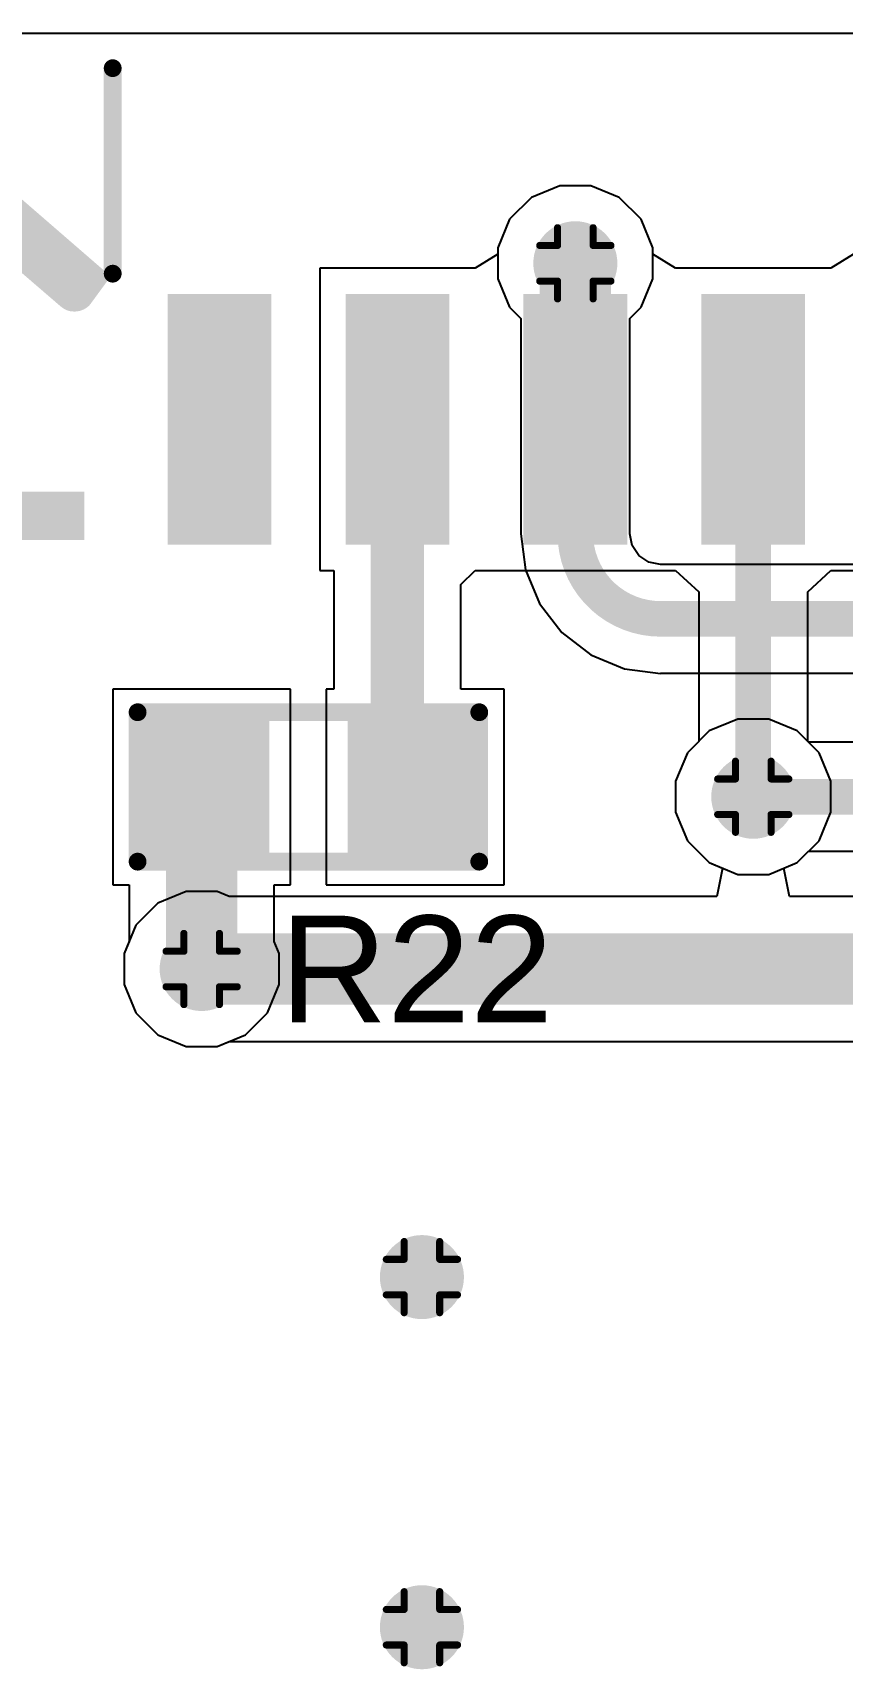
# Model space of a CAD drawing. Header units: inches. Extents: x -0.1 to 10.2, y 0 to 6.5.
# Drawn here: x 0.7174 to 0.9449, y 2.3701 to 2.8301 of the extents above; entities that cross this region are included whole.
import ezdxf

# ---------------------------------------------------------------- set-up
doc = ezdxf.new("R2010")
doc.units = ezdxf.units.IN
doc.header["$MEASUREMENT"] = 0
for name, color, linetype in [('Bottom Layer', 5, 'Continuous'), ('Bottom Overlay', 54, 'Continuous'), ('Drill Drawing', 1, 'Continuous'), ('Top Layer', 1, 'Continuous'), ('Top Overlay', 2, 'Continuous'), ('Top Paste', 8, 'Continuous'), ('Top Solder', 216, 'Continuous'), ('Via Holes', 16, 'Continuous')]:
    doc.layers.add(name, color=color, linetype=linetype)
doc.styles.add('Arial', font='', dxfattribs={"height": 0.2})
doc.styles.add('Calibri_Bold', font='', dxfattribs={"height": 0.2})
doc.styles.get('Arial').set_extended_font_data('Arial')
doc.styles.get('Calibri_Bold').set_extended_font_data('Calibri', bold=True)

# ---------------------------------------------------------------- blocks, each defined once
blk = doc.blocks.new('SOIC_16_300____14')
at = {"layer": 'Top Layer'}
for points in [[(-0.22441, 0.18681), (-0.15945, 0.18681), (-0.15945, 0.16319), (-0.22441, 0.16319)], [(0.15945, 0.18681), (0.22441, 0.18681), (0.22441, 0.16319), (0.15945, 0.16319)], [(-0.22441, 0.13681), (-0.15945, 0.13681), (-0.15945, 0.11319), (-0.22441, 0.11319)], [(0.15945, 0.13681), (0.22441, 0.13681), (0.22441, 0.11319), (0.15945, 0.11319)], [(-0.22441, 0.08681), (-0.15945, 0.08681), (-0.15945, 0.06319), (-0.22441, 0.06319)], [(0.15945, 0.08681), (0.22441, 0.08681), (0.22441, 0.06319), (0.15945, 0.06319)], [(-0.22441, 0.03681), (-0.15945, 0.03681), (-0.15945, 0.01319), (-0.22441, 0.01319)], [(0.15945, 0.03681), (0.22441, 0.03681), (0.22441, 0.01319), (0.15945, 0.01319)], [(-0.22441, -0.01319), (-0.15945, -0.01319), (-0.15945, -0.03681), (-0.22441, -0.03681)], [(0.15945, -0.01319), (0.22441, -0.01319), (0.22441, -0.03681), (0.15945, -0.03681)], [(-0.22441, -0.06319), (-0.15945, -0.06319), (-0.15945, -0.08681), (-0.22441, -0.08681)], [(0.15945, -0.06319), (0.22441, -0.06319), (0.22441, -0.08681), (0.15945, -0.08681)], [(-0.22441, -0.11319), (-0.15945, -0.11319), (-0.15945, -0.13681), (-0.22441, -0.13681)], [(0.15945, -0.11319), (0.22441, -0.11319), (0.22441, -0.13681), (0.15945, -0.13681)], [(-0.22441, -0.16319), (-0.15945, -0.16319), (-0.15945, -0.18681), (-0.22441, -0.18681)], [(0.15945, -0.16319), (0.22441, -0.16319), (0.22441, -0.18681), (0.15945, -0.18681)]]:
    blk.add_hatch(color=1, dxfattribs=at).paths.add_polyline_path(points)
at = {"layer": 'Top Overlay'}
blk.add_hatch(color=2, dxfattribs=at).paths.add_polyline_path([(-0.156, 0.16201), (-0.142, 0.16201), (-0.142, 0.18801), (-0.156, 0.18801)])
at = {"layer": 'Top Paste'}
for points in [[(-0.22441, 0.18681), (-0.15945, 0.18681), (-0.15945, 0.16319), (-0.22441, 0.16319)], [(0.15945, 0.18681), (0.22441, 0.18681), (0.22441, 0.16319), (0.15945, 0.16319)], [(-0.22441, 0.13681), (-0.15945, 0.13681), (-0.15945, 0.11319), (-0.22441, 0.11319)], [(0.15945, 0.13681), (0.22441, 0.13681), (0.22441, 0.11319), (0.15945, 0.11319)], [(-0.22441, 0.08681), (-0.15945, 0.08681), (-0.15945, 0.06319), (-0.22441, 0.06319)], [(0.15945, 0.08681), (0.22441, 0.08681), (0.22441, 0.06319), (0.15945, 0.06319)], [(-0.22441, 0.03681), (-0.15945, 0.03681), (-0.15945, 0.01319), (-0.22441, 0.01319)], [(0.15945, 0.03681), (0.22441, 0.03681), (0.22441, 0.01319), (0.15945, 0.01319)], [(-0.22441, -0.01319), (-0.15945, -0.01319), (-0.15945, -0.03681), (-0.22441, -0.03681)], [(0.15945, -0.01319), (0.22441, -0.01319), (0.22441, -0.03681), (0.15945, -0.03681)], [(-0.22441, -0.06319), (-0.15945, -0.06319), (-0.15945, -0.08681), (-0.22441, -0.08681)], [(0.15945, -0.06319), (0.22441, -0.06319), (0.22441, -0.08681), (0.15945, -0.08681)], [(-0.22441, -0.11319), (-0.15945, -0.11319), (-0.15945, -0.13681), (-0.22441, -0.13681)], [(0.15945, -0.11319), (0.22441, -0.11319), (0.22441, -0.13681), (0.15945, -0.13681)], [(-0.22441, -0.16319), (-0.15945, -0.16319), (-0.15945, -0.18681), (-0.22441, -0.18681)], [(0.15945, -0.16319), (0.22441, -0.16319), (0.22441, -0.18681), (0.15945, -0.18681)]]:
    blk.add_hatch(color=8, dxfattribs=at).paths.add_polyline_path(points)
at = {"layer": 'Top Solder'}
for points in [[(-0.22717, 0.18957), (-0.15669, 0.18957), (-0.15669, 0.16043), (-0.22717, 0.16043)], [(0.15669, 0.18957), (0.22717, 0.18957), (0.22717, 0.16043), (0.15669, 0.16043)], [(-0.22717, 0.13957), (-0.15669, 0.13957), (-0.15669, 0.11043), (-0.22717, 0.11043)], [(0.15669, 0.13957), (0.22717, 0.13957), (0.22717, 0.11043), (0.15669, 0.11043)], [(-0.22717, 0.08957), (-0.15669, 0.08957), (-0.15669, 0.06043), (-0.22717, 0.06043)], [(0.15669, 0.08957), (0.22717, 0.08957), (0.22717, 0.06043), (0.15669, 0.06043)], [(-0.22717, 0.03957), (-0.15669, 0.03957), (-0.15669, 0.01043), (-0.22717, 0.01043)], [(0.15669, 0.03957), (0.22717, 0.03957), (0.22717, 0.01043), (0.15669, 0.01043)], [(-0.22717, -0.01043), (-0.15669, -0.01043), (-0.15669, -0.03957), (-0.22717, -0.03957)], [(0.15669, -0.01043), (0.22717, -0.01043), (0.22717, -0.03957), (0.15669, -0.03957)], [(-0.22717, -0.06043), (-0.15669, -0.06043), (-0.15669, -0.08957), (-0.22717, -0.08957)], [(0.15669, -0.06043), (0.22717, -0.06043), (0.22717, -0.08957), (0.15669, -0.08957)], [(-0.22717, -0.11043), (-0.15669, -0.11043), (-0.15669, -0.13957), (-0.22717, -0.13957)], [(0.15669, -0.11043), (0.22717, -0.11043), (0.22717, -0.13957), (0.15669, -0.13957)], [(-0.22717, -0.16043), (-0.15669, -0.16043), (-0.15669, -0.18957), (-0.22717, -0.18957)], [(0.15669, -0.16043), (0.22717, -0.16043), (0.22717, -0.18957), (0.15669, -0.18957)]]:
    blk.add_hatch(color=216, dxfattribs=at).paths.add_polyline_path(points)
at = {"layer": 'Top Overlay'}
for points in [[(-0.2363, 0.171, 0.00787, 0.00787, 0), (-0.2363, 0.181, 0.00787, 0.00787, 0)], [(-0.2313, 0.176, 0.00787, 0.00787, 0), (-0.2363, 0.181, 0.00787, 0.00787, 0)], [(-0.2363, 0.171, 0.00787, 0.00787, 0), (-0.2313, 0.176, 0.00787, 0.00787, 0)]]:
    blk.add_lwpolyline(points, format="xyseb", dxfattribs=at)
for points in [[(-0.23827, 0.181, 0.00394, 0.00394, 1), (-0.23433, 0.181, 0.00394, 0.00394, 1)], [(-0.23827, 0.181, 0.00394, 0.00394, 1), (-0.23433, 0.181, 0.00394, 0.00394, 1)], [(-0.23327, 0.176, 0.00394, 0.00394, 1), (-0.22933, 0.176, 0.00394, 0.00394, 1)], [(-0.23327, 0.176, 0.00394, 0.00394, 1), (-0.22933, 0.176, 0.00394, 0.00394, 1)], [(-0.23827, 0.171, 0.00394, 0.00394, 1), (-0.23433, 0.171, 0.00394, 0.00394, 1)], [(-0.23827, 0.171, 0.00394, 0.00394, 1), (-0.23433, 0.171, 0.00394, 0.00394, 1)]]:
    blk.add_lwpolyline(points, format="xyseb", close=True, dxfattribs=at)
blk = doc.blocks.new('R___0603_25')
at = {"layer": 'Top Layer'}
for points in [[(-0.015, 0.0175), (-0.015, -0.0175), (-0.045, -0.0175), (-0.045, 0.0175)], [(0.045, 0.0175), (0.045, -0.0175), (0.015, -0.0175), (0.015, 0.0175)]]:
    blk.add_hatch(color=1, dxfattribs=at).paths.add_polyline_path(points)
at = {"layer": 'Top Paste'}
for points in [[(-0.015, 0.0175), (-0.015, -0.0175), (-0.045, -0.0175), (-0.045, 0.0175)], [(0.045, 0.0175), (0.045, -0.0175), (0.015, -0.0175), (0.015, 0.0175)]]:
    blk.add_hatch(color=8, dxfattribs=at).paths.add_polyline_path(points)
at = {"layer": 'Top Solder'}
for points in [[(-0.011, 0.0215), (-0.011, -0.0215), (-0.049, -0.0215), (-0.049, 0.0215)], [(0.049, 0.0215), (0.049, -0.0215), (0.011, -0.0215), (0.011, 0.0215)]]:
    blk.add_hatch(color=216, dxfattribs=at).paths.add_polyline_path(points)
at = {"layer": 'Top Overlay'}
for points in [[(-0.048, 0.021, 0.005, 0.005, 0), (-0.048, -0.021, 0.005, 0.005, 0)], [(0.048, 0.021, 0.005, 0.005, 0), (-0.048, 0.021, 0.005, 0.005, 0)], [(0.048, 0.021, 0.005, 0.005, 0), (0.048, -0.021, 0.005, 0.005, 0)], [(0.048, -0.021, 0.005, 0.005, 0), (-0.048, -0.021, 0.005, 0.005, 0)]]:
    blk.add_lwpolyline(points, format="xyseb", dxfattribs=at)
for points in [[(-0.04925, 0.021, 0.0025, 0.0025, 1), (-0.04675, 0.021, 0.0025, 0.0025, 1)], [(-0.04925, 0.021, 0.0025, 0.0025, 1), (-0.04675, 0.021, 0.0025, 0.0025, 1)], [(0.04675, 0.021, 0.0025, 0.0025, 1), (0.04925, 0.021, 0.0025, 0.0025, 1)], [(0.04675, 0.021, 0.0025, 0.0025, 1), (0.04925, 0.021, 0.0025, 0.0025, 1)], [(-0.04925, -0.021, 0.0025, 0.0025, 1), (-0.04675, -0.021, 0.0025, 0.0025, 1)], [(-0.04925, -0.021, 0.0025, 0.0025, 1), (-0.04675, -0.021, 0.0025, 0.0025, 1)], [(0.04675, -0.021, 0.0025, 0.0025, 1), (0.04925, -0.021, 0.0025, 0.0025, 1)], [(0.04675, -0.021, 0.0025, 0.0025, 1), (0.04925, -0.021, 0.0025, 0.0025, 1)]]:
    blk.add_lwpolyline(points, format="xyseb", close=True, dxfattribs=at)

msp = doc.modelspace()

# ---------------------------------------------------------------- hatches: boundary and pattern name
at = {"layer": 'Bottom Layer'}
h = msp.add_hatch(color=5, dxfattribs=at)
edge = h.paths.add_edge_path()
edge.add_arc((0.86988, 2.76532), 0.01181, 0, 360)
h = msp.add_hatch(color=5, dxfattribs=at)
edge = h.paths.add_edge_path()
edge.add_arc((0.91988, 2.61535), 0.01181, 0, 360)
h = msp.add_hatch(color=5, dxfattribs=at)
edge = h.paths.add_edge_path()
edge.add_arc((0.76488, 2.56693), 0.01181, 0, 360)
h = msp.add_hatch(color=5, dxfattribs=at)
edge = h.paths.add_edge_path()
edge.add_arc((0.82677, 2.48032), 0.01181, 0, 360)
h = msp.add_hatch(color=5, dxfattribs=at)
edge = h.paths.add_edge_path()
edge.add_arc((0.82677, 2.38189), 0.01181, 0, 360)
at = {"layer": 'Top Layer'}
h = msp.add_hatch(color=1, dxfattribs=at)
edge = h.paths.add_edge_path()
edge.add_arc((0.86988, 2.76532), 0.01181, 0, 360)
h = msp.add_hatch(color=1, dxfattribs=at)
edge = h.paths.add_edge_path()
edge.add_arc((0.91988, 2.61535), 0.01181, 0, 360)
h = msp.add_hatch(color=1, dxfattribs=at)
edge = h.paths.add_edge_path()
edge.add_arc((0.76488, 2.56693), 0.01181, 0, 360)
h = msp.add_hatch(color=1, dxfattribs=at)
edge = h.paths.add_edge_path()
edge.add_arc((0.82677, 2.48032), 0.01181, 0, 360)
h = msp.add_hatch(color=1, dxfattribs=at)
edge = h.paths.add_edge_path()
edge.add_arc((0.82677, 2.38189), 0.01181, 0, 360)
at = {"layer": 'Via Holes'}
h = msp.add_hatch(color=7, dxfattribs=at)
edge = h.paths.add_edge_path()
edge.add_arc((0.86988, 2.76532), 0.00591, 0, 360)
h = msp.add_hatch(color=7, dxfattribs=at)
edge = h.paths.add_edge_path()
edge.add_arc((0.91988, 2.61535), 0.00591, 0, 360)
h = msp.add_hatch(color=7, dxfattribs=at)
edge = h.paths.add_edge_path()
edge.add_arc((0.76488, 2.56693), 0.00591, 0, 360)
h = msp.add_hatch(color=7, dxfattribs=at)
edge = h.paths.add_edge_path()
edge.add_arc((0.82677, 2.48032), 0.00591, 0, 360)
h = msp.add_hatch(color=7, dxfattribs=at)
edge = h.paths.add_edge_path()
edge.add_arc((0.82677, 2.38189), 0.00591, 0, 360)

# ---------------------------------------------------------------- linework, layer by layer
at = {"layer": 'Bottom Layer'}
for p, q in [((0.01529, 2.83), (4.42345, 2.83)), ((0.85753, 2.78381), (0.85139, 2.77767)), ((0.86554, 2.78713), (0.85753, 2.78381)), ((0.87422, 2.78713), (0.86554, 2.78713)), ((0.88224, 2.78381), (0.87422, 2.78713)), ((0.88837, 2.77767), (0.88224, 2.78381)), ((0.85139, 2.77767), (0.84807, 2.76965)), ((0.89169, 2.76965), (0.88837, 2.77767)), ((0.84807, 2.76965), (0.84807, 2.76098)), ((0.89169, 2.76098), (0.89169, 2.76965)), ((0.84807, 2.76098), (0.85139, 2.75296)), ((0.88837, 2.75296), (0.89169, 2.76098)), ((0.85139, 2.75296), (0.85459, 2.74976)), ((0.88518, 2.74976), (0.88837, 2.75296)), ((0.85459, 2.74976), (0.85459, 2.6893)), ((0.88518, 2.6893), (0.88518, 2.74976)), ((0.85459, 2.6893), (0.85455, 2.6893)), ((0.85455, 2.6893), (0.85588, 2.67913)), ((0.88522, 2.6893), (0.88518, 2.6893)), ((0.88587, 2.686), (0.88522, 2.6893)), ((0.88774, 2.68321), (0.88587, 2.686)), ((0.89053, 2.68134), (0.88774, 2.68321)), ((0.85588, 2.67913), (0.85981, 2.66966)), ((0.89383, 2.68068), (0.89053, 2.68134)), ((0.89383, 2.68064), (0.89383, 2.68068)), ((1.33536, 2.68064), (0.89383, 2.68064)), ((0.85981, 2.66966), (0.86605, 2.66152)), ((0.86605, 2.66152), (0.87419, 2.65528)), ((0.87419, 2.65528), (0.88366, 2.65135)), ((0.88366, 2.65135), (0.89383, 2.65001)), ((0.89383, 2.65001), (0.89383, 2.65006)), ((0.89383, 2.65006), (1.33535, 2.65006)), ((0.91554, 2.63717), (0.90753, 2.63384)), ((0.92422, 2.63717), (0.91554, 2.63717)), ((0.93224, 2.63384), (0.92422, 2.63717)), ((0.90753, 2.63384), (0.90139, 2.62771)), ((0.93543, 2.63065), (0.93224, 2.63384)), ((0.90139, 2.62771), (0.89807, 2.61969)), ((1.33186, 2.63065), (0.93543, 2.63065)), ((0.89807, 2.61969), (0.89807, 2.61102)), ((0.89807, 2.61102), (0.90139, 2.603)), ((0.90139, 2.603), (0.90753, 2.59686)), ((0.93224, 2.59686), (0.93543, 2.60006)), ((0.93543, 2.60006), (1.33186, 2.60006)), ((0.90753, 2.59686), (0.91125, 2.59532)), ((0.91125, 2.59532), (0.90966, 2.58732)), ((0.92851, 2.59532), (0.93224, 2.59686)), ((0.9301, 2.58732), (0.92851, 2.59532)), ((0.76054, 2.58874), (0.75253, 2.58542)), ((0.76922, 2.58874), (0.76054, 2.58874)), ((0.77265, 2.58732), (0.76922, 2.58874)), ((0.90966, 2.58732), (0.77265, 2.58732)), ((1.11212, 2.58732), (0.9301, 2.58732)), ((0.75253, 2.58542), (0.74639, 2.57928)), ((0.74639, 2.57928), (0.74307, 2.57127)), ((0.74307, 2.57127), (0.74307, 2.56259)), ((0.74307, 2.56259), (0.74639, 2.55457)), ((0.74639, 2.55457), (0.75253, 2.54844)), ((0.75253, 2.54844), (0.76054, 2.54512)), ((0.76054, 2.54512), (0.76922, 2.54512)), ((0.76922, 2.54512), (0.77265, 2.54654)), ((0.77265, 2.54654), (1.11212, 2.54654))]:
    msp.add_line(p, q, dxfattribs=at)
for points in [[(0.86988, 2.6893, 0.01, 0.01, 0), (0.86988, 2.76532, 0.01, 0.01, 0)], [(0.89383, 2.66535, 0.01, 0.01, -0.414214), (0.86988, 2.6893, 0.01, 0.01, 0)], [(0.89383, 2.66535, 0.01, 0.01, 0), (1.41295, 2.66535, 0.01, 0.01, 0)], [(0.91988, 2.61535, 0.01, 0.01, 0), (1.3748, 2.61535, 0.01, 0.01, 0)], [(0.76488, 2.56693, 0.02, 0.02, 0), (1.11988, 2.56693, 0.02, 0.02, 0)]]:
    msp.add_lwpolyline(points, format="xyseb", dxfattribs=at)
for points in [[(0.86738, 2.76532, 0.005, 0.005, 1), (0.87238, 2.76532, 0.005, 0.005, 1)], [(0.86738, 2.6893, 0.005, 0.005, 1), (0.87238, 2.6893, 0.005, 0.005, 1)], [(0.86738, 2.6893, 0.005, 0.005, 1), (0.87238, 2.6893, 0.005, 0.005, 1)], [(0.89133, 2.66535, 0.005, 0.005, 1), (0.89633, 2.66535, 0.005, 0.005, 1)], [(0.89133, 2.66535, 0.005, 0.005, 1), (0.89633, 2.66535, 0.005, 0.005, 1)], [(0.91738, 2.61535, 0.005, 0.005, 1), (0.92238, 2.61535, 0.005, 0.005, 1)], [(0.75988, 2.56693, 0.01, 0.01, 1), (0.76988, 2.56693, 0.01, 0.01, 1)]]:
    msp.add_lwpolyline(points, format="xyseb", close=True, dxfattribs=at)
at = {"layer": 'Drill Drawing'}
for points in [[(0.86488, 2.77032, 0.002, 0.002, 0), (0.86488, 2.77531, 0.002, 0.002, 0)], [(0.86488, 2.77531, 0.002, 0.002, 0), (0.87488, 2.77531, 0.002, 0.002, 0)], [(0.87488, 2.77032, 0.002, 0.002, 0), (0.87488, 2.77531, 0.002, 0.002, 0)], [(0.85988, 2.76031, 0.002, 0.002, 0), (0.85988, 2.77032, 0.002, 0.002, 0)], [(0.85988, 2.77032, 0.002, 0.002, 0), (0.86488, 2.77032, 0.002, 0.002, 0)], [(0.87488, 2.77032, 0.002, 0.002, 0), (0.87988, 2.77032, 0.002, 0.002, 0)], [(0.87988, 2.76031, 0.002, 0.002, 0), (0.87988, 2.77032, 0.002, 0.002, 0)], [(0.85988, 2.76031, 0.002, 0.002, 0), (0.86488, 2.76031, 0.002, 0.002, 0)], [(0.86488, 2.75531, 0.002, 0.002, 0), (0.86488, 2.76031, 0.002, 0.002, 0)], [(0.87488, 2.76031, 0.002, 0.002, 0), (0.87988, 2.76031, 0.002, 0.002, 0)], [(0.87488, 2.75531, 0.002, 0.002, 0), (0.87488, 2.76031, 0.002, 0.002, 0)], [(0.86488, 2.75531, 0.002, 0.002, 0), (0.87488, 2.75531, 0.002, 0.002, 0)], [(0.91488, 2.62035, 0.002, 0.002, 0), (0.91488, 2.62535, 0.002, 0.002, 0)], [(0.91488, 2.62535, 0.002, 0.002, 0), (0.92488, 2.62535, 0.002, 0.002, 0)], [(0.92488, 2.62035, 0.002, 0.002, 0), (0.92488, 2.62535, 0.002, 0.002, 0)], [(0.90988, 2.61035, 0.002, 0.002, 0), (0.90988, 2.62035, 0.002, 0.002, 0)], [(0.90988, 2.62035, 0.002, 0.002, 0), (0.91488, 2.62035, 0.002, 0.002, 0)], [(0.92488, 2.62035, 0.002, 0.002, 0), (0.92988, 2.62035, 0.002, 0.002, 0)], [(0.92988, 2.61035, 0.002, 0.002, 0), (0.92988, 2.62035, 0.002, 0.002, 0)], [(0.90988, 2.61035, 0.002, 0.002, 0), (0.91488, 2.61035, 0.002, 0.002, 0)], [(0.91488, 2.60535, 0.002, 0.002, 0), (0.91488, 2.61035, 0.002, 0.002, 0)], [(0.92488, 2.61035, 0.002, 0.002, 0), (0.92988, 2.61035, 0.002, 0.002, 0)], [(0.92488, 2.60535, 0.002, 0.002, 0), (0.92488, 2.61035, 0.002, 0.002, 0)], [(0.91488, 2.60535, 0.002, 0.002, 0), (0.92488, 2.60535, 0.002, 0.002, 0)], [(0.75988, 2.57193, 0.002, 0.002, 0), (0.75988, 2.57693, 0.002, 0.002, 0)], [(0.75988, 2.57693, 0.002, 0.002, 0), (0.76988, 2.57693, 0.002, 0.002, 0)], [(0.76988, 2.57193, 0.002, 0.002, 0), (0.76988, 2.57693, 0.002, 0.002, 0)], [(0.75488, 2.56193, 0.002, 0.002, 0), (0.75488, 2.57193, 0.002, 0.002, 0)], [(0.75488, 2.57193, 0.002, 0.002, 0), (0.75988, 2.57193, 0.002, 0.002, 0)], [(0.76988, 2.57193, 0.002, 0.002, 0), (0.77488, 2.57193, 0.002, 0.002, 0)], [(0.77488, 2.56193, 0.002, 0.002, 0), (0.77488, 2.57193, 0.002, 0.002, 0)], [(0.75488, 2.56193, 0.002, 0.002, 0), (0.75988, 2.56193, 0.002, 0.002, 0)], [(0.75988, 2.55693, 0.002, 0.002, 0), (0.75988, 2.56193, 0.002, 0.002, 0)], [(0.76988, 2.56193, 0.002, 0.002, 0), (0.77488, 2.56193, 0.002, 0.002, 0)], [(0.76988, 2.55693, 0.002, 0.002, 0), (0.76988, 2.56193, 0.002, 0.002, 0)], [(0.75988, 2.55693, 0.002, 0.002, 0), (0.76988, 2.55693, 0.002, 0.002, 0)], [(0.82177, 2.48531, 0.002, 0.002, 0), (0.82177, 2.49031, 0.002, 0.002, 0)], [(0.82177, 2.49031, 0.002, 0.002, 0), (0.83177, 2.49031, 0.002, 0.002, 0)], [(0.83177, 2.48531, 0.002, 0.002, 0), (0.83177, 2.49031, 0.002, 0.002, 0)], [(0.81677, 2.47532, 0.002, 0.002, 0), (0.81677, 2.48531, 0.002, 0.002, 0)], [(0.81677, 2.48531, 0.002, 0.002, 0), (0.82177, 2.48531, 0.002, 0.002, 0)], [(0.83177, 2.48531, 0.002, 0.002, 0), (0.83677, 2.48531, 0.002, 0.002, 0)], [(0.83677, 2.47532, 0.002, 0.002, 0), (0.83677, 2.48531, 0.002, 0.002, 0)], [(0.81677, 2.47532, 0.002, 0.002, 0), (0.82177, 2.47532, 0.002, 0.002, 0)], [(0.82177, 2.47031, 0.002, 0.002, 0), (0.82177, 2.47532, 0.002, 0.002, 0)], [(0.83177, 2.47532, 0.002, 0.002, 0), (0.83677, 2.47532, 0.002, 0.002, 0)], [(0.83177, 2.47031, 0.002, 0.002, 0), (0.83177, 2.47532, 0.002, 0.002, 0)], [(0.82177, 2.47031, 0.002, 0.002, 0), (0.83177, 2.47031, 0.002, 0.002, 0)], [(0.82177, 2.38689, 0.002, 0.002, 0), (0.82177, 2.39189, 0.002, 0.002, 0)], [(0.82177, 2.39189, 0.002, 0.002, 0), (0.83177, 2.39189, 0.002, 0.002, 0)], [(0.83177, 2.38689, 0.002, 0.002, 0), (0.83177, 2.39189, 0.002, 0.002, 0)], [(0.81677, 2.37689, 0.002, 0.002, 0), (0.81677, 2.38689, 0.002, 0.002, 0)], [(0.81677, 2.38689, 0.002, 0.002, 0), (0.82177, 2.38689, 0.002, 0.002, 0)], [(0.83177, 2.38689, 0.002, 0.002, 0), (0.83677, 2.38689, 0.002, 0.002, 0)], [(0.83677, 2.37689, 0.002, 0.002, 0), (0.83677, 2.38689, 0.002, 0.002, 0)], [(0.81677, 2.37689, 0.002, 0.002, 0), (0.82177, 2.37689, 0.002, 0.002, 0)], [(0.82177, 2.37189, 0.002, 0.002, 0), (0.82177, 2.37689, 0.002, 0.002, 0)], [(0.83177, 2.37689, 0.002, 0.002, 0), (0.83677, 2.37689, 0.002, 0.002, 0)], [(0.83177, 2.37189, 0.002, 0.002, 0), (0.83177, 2.37689, 0.002, 0.002, 0)], [(0.82177, 2.37189, 0.002, 0.002, 0), (0.83177, 2.37189, 0.002, 0.002, 0)]]:
    msp.add_lwpolyline(points, format="xyseb", dxfattribs=at)
for points in [[(0.86438, 2.77531, 0.001, 0.001, 1), (0.86538, 2.77531, 0.001, 0.001, 1)], [(0.86438, 2.77531, 0.001, 0.001, 1), (0.86538, 2.77531, 0.001, 0.001, 1)], [(0.87438, 2.77531, 0.001, 0.001, 1), (0.87538, 2.77531, 0.001, 0.001, 1)], [(0.87438, 2.77531, 0.001, 0.001, 1), (0.87538, 2.77531, 0.001, 0.001, 1)], [(0.85938, 2.77032, 0.001, 0.001, 1), (0.86038, 2.77032, 0.001, 0.001, 1)], [(0.85938, 2.77032, 0.001, 0.001, 1), (0.86038, 2.77032, 0.001, 0.001, 1)], [(0.86438, 2.77032, 0.001, 0.001, 1), (0.86538, 2.77032, 0.001, 0.001, 1)], [(0.86438, 2.77032, 0.001, 0.001, 1), (0.86538, 2.77032, 0.001, 0.001, 1)], [(0.87438, 2.77032, 0.001, 0.001, 1), (0.87538, 2.77032, 0.001, 0.001, 1)], [(0.87438, 2.77032, 0.001, 0.001, 1), (0.87538, 2.77032, 0.001, 0.001, 1)], [(0.87938, 2.77032, 0.001, 0.001, 1), (0.88038, 2.77032, 0.001, 0.001, 1)], [(0.87938, 2.77032, 0.001, 0.001, 1), (0.88038, 2.77032, 0.001, 0.001, 1)], [(0.85938, 2.76031, 0.001, 0.001, 1), (0.86038, 2.76031, 0.001, 0.001, 1)], [(0.85938, 2.76031, 0.001, 0.001, 1), (0.86038, 2.76031, 0.001, 0.001, 1)], [(0.86438, 2.76031, 0.001, 0.001, 1), (0.86538, 2.76031, 0.001, 0.001, 1)], [(0.86438, 2.76031, 0.001, 0.001, 1), (0.86538, 2.76031, 0.001, 0.001, 1)], [(0.87438, 2.76031, 0.001, 0.001, 1), (0.87538, 2.76031, 0.001, 0.001, 1)], [(0.87438, 2.76031, 0.001, 0.001, 1), (0.87538, 2.76031, 0.001, 0.001, 1)], [(0.87938, 2.76031, 0.001, 0.001, 1), (0.88038, 2.76031, 0.001, 0.001, 1)], [(0.87938, 2.76031, 0.001, 0.001, 1), (0.88038, 2.76031, 0.001, 0.001, 1)], [(0.86438, 2.75531, 0.001, 0.001, 1), (0.86538, 2.75531, 0.001, 0.001, 1)], [(0.86438, 2.75531, 0.001, 0.001, 1), (0.86538, 2.75531, 0.001, 0.001, 1)], [(0.87438, 2.75531, 0.001, 0.001, 1), (0.87538, 2.75531, 0.001, 0.001, 1)], [(0.87438, 2.75531, 0.001, 0.001, 1), (0.87538, 2.75531, 0.001, 0.001, 1)], [(0.91438, 2.62535, 0.001, 0.001, 1), (0.91538, 2.62535, 0.001, 0.001, 1)], [(0.91438, 2.62535, 0.001, 0.001, 1), (0.91538, 2.62535, 0.001, 0.001, 1)], [(0.92438, 2.62535, 0.001, 0.001, 1), (0.92538, 2.62535, 0.001, 0.001, 1)], [(0.92438, 2.62535, 0.001, 0.001, 1), (0.92538, 2.62535, 0.001, 0.001, 1)], [(0.90938, 2.62035, 0.001, 0.001, 1), (0.91038, 2.62035, 0.001, 0.001, 1)], [(0.90938, 2.62035, 0.001, 0.001, 1), (0.91038, 2.62035, 0.001, 0.001, 1)], [(0.91438, 2.62035, 0.001, 0.001, 1), (0.91538, 2.62035, 0.001, 0.001, 1)], [(0.91438, 2.62035, 0.001, 0.001, 1), (0.91538, 2.62035, 0.001, 0.001, 1)], [(0.92438, 2.62035, 0.001, 0.001, 1), (0.92538, 2.62035, 0.001, 0.001, 1)], [(0.92438, 2.62035, 0.001, 0.001, 1), (0.92538, 2.62035, 0.001, 0.001, 1)], [(0.92938, 2.62035, 0.001, 0.001, 1), (0.93038, 2.62035, 0.001, 0.001, 1)], [(0.92938, 2.62035, 0.001, 0.001, 1), (0.93038, 2.62035, 0.001, 0.001, 1)], [(0.90938, 2.61035, 0.001, 0.001, 1), (0.91038, 2.61035, 0.001, 0.001, 1)], [(0.90938, 2.61035, 0.001, 0.001, 1), (0.91038, 2.61035, 0.001, 0.001, 1)], [(0.91438, 2.61035, 0.001, 0.001, 1), (0.91538, 2.61035, 0.001, 0.001, 1)], [(0.91438, 2.61035, 0.001, 0.001, 1), (0.91538, 2.61035, 0.001, 0.001, 1)], [(0.92438, 2.61035, 0.001, 0.001, 1), (0.92538, 2.61035, 0.001, 0.001, 1)], [(0.92438, 2.61035, 0.001, 0.001, 1), (0.92538, 2.61035, 0.001, 0.001, 1)], [(0.92938, 2.61035, 0.001, 0.001, 1), (0.93038, 2.61035, 0.001, 0.001, 1)], [(0.92938, 2.61035, 0.001, 0.001, 1), (0.93038, 2.61035, 0.001, 0.001, 1)], [(0.91438, 2.60535, 0.001, 0.001, 1), (0.91538, 2.60535, 0.001, 0.001, 1)], [(0.91438, 2.60535, 0.001, 0.001, 1), (0.91538, 2.60535, 0.001, 0.001, 1)], [(0.92438, 2.60535, 0.001, 0.001, 1), (0.92538, 2.60535, 0.001, 0.001, 1)], [(0.92438, 2.60535, 0.001, 0.001, 1), (0.92538, 2.60535, 0.001, 0.001, 1)], [(0.75938, 2.57693, 0.001, 0.001, 1), (0.76038, 2.57693, 0.001, 0.001, 1)], [(0.75938, 2.57693, 0.001, 0.001, 1), (0.76038, 2.57693, 0.001, 0.001, 1)], [(0.76938, 2.57693, 0.001, 0.001, 1), (0.77038, 2.57693, 0.001, 0.001, 1)], [(0.76938, 2.57693, 0.001, 0.001, 1), (0.77038, 2.57693, 0.001, 0.001, 1)], [(0.75438, 2.57193, 0.001, 0.001, 1), (0.75538, 2.57193, 0.001, 0.001, 1)], [(0.75438, 2.57193, 0.001, 0.001, 1), (0.75538, 2.57193, 0.001, 0.001, 1)], [(0.75938, 2.57193, 0.001, 0.001, 1), (0.76038, 2.57193, 0.001, 0.001, 1)], [(0.75938, 2.57193, 0.001, 0.001, 1), (0.76038, 2.57193, 0.001, 0.001, 1)], [(0.76938, 2.57193, 0.001, 0.001, 1), (0.77038, 2.57193, 0.001, 0.001, 1)], [(0.76938, 2.57193, 0.001, 0.001, 1), (0.77038, 2.57193, 0.001, 0.001, 1)], [(0.77438, 2.57193, 0.001, 0.001, 1), (0.77538, 2.57193, 0.001, 0.001, 1)], [(0.77438, 2.57193, 0.001, 0.001, 1), (0.77538, 2.57193, 0.001, 0.001, 1)], [(0.75438, 2.56193, 0.001, 0.001, 1), (0.75538, 2.56193, 0.001, 0.001, 1)], [(0.75438, 2.56193, 0.001, 0.001, 1), (0.75538, 2.56193, 0.001, 0.001, 1)], [(0.75938, 2.56193, 0.001, 0.001, 1), (0.76038, 2.56193, 0.001, 0.001, 1)], [(0.75938, 2.56193, 0.001, 0.001, 1), (0.76038, 2.56193, 0.001, 0.001, 1)], [(0.76938, 2.56193, 0.001, 0.001, 1), (0.77038, 2.56193, 0.001, 0.001, 1)], [(0.76938, 2.56193, 0.001, 0.001, 1), (0.77038, 2.56193, 0.001, 0.001, 1)], [(0.77438, 2.56193, 0.001, 0.001, 1), (0.77538, 2.56193, 0.001, 0.001, 1)], [(0.77438, 2.56193, 0.001, 0.001, 1), (0.77538, 2.56193, 0.001, 0.001, 1)], [(0.75938, 2.55693, 0.001, 0.001, 1), (0.76038, 2.55693, 0.001, 0.001, 1)], [(0.75938, 2.55693, 0.001, 0.001, 1), (0.76038, 2.55693, 0.001, 0.001, 1)], [(0.76938, 2.55693, 0.001, 0.001, 1), (0.77038, 2.55693, 0.001, 0.001, 1)], [(0.76938, 2.55693, 0.001, 0.001, 1), (0.77038, 2.55693, 0.001, 0.001, 1)], [(0.82127, 2.49031, 0.001, 0.001, 1), (0.82227, 2.49031, 0.001, 0.001, 1)], [(0.82127, 2.49031, 0.001, 0.001, 1), (0.82227, 2.49031, 0.001, 0.001, 1)], [(0.83127, 2.49031, 0.001, 0.001, 1), (0.83227, 2.49031, 0.001, 0.001, 1)], [(0.83127, 2.49031, 0.001, 0.001, 1), (0.83227, 2.49031, 0.001, 0.001, 1)], [(0.81627, 2.48531, 0.001, 0.001, 1), (0.81727, 2.48531, 0.001, 0.001, 1)], [(0.81627, 2.48531, 0.001, 0.001, 1), (0.81727, 2.48531, 0.001, 0.001, 1)], [(0.82127, 2.48531, 0.001, 0.001, 1), (0.82227, 2.48531, 0.001, 0.001, 1)], [(0.82127, 2.48531, 0.001, 0.001, 1), (0.82227, 2.48531, 0.001, 0.001, 1)], [(0.83127, 2.48531, 0.001, 0.001, 1), (0.83227, 2.48531, 0.001, 0.001, 1)], [(0.83127, 2.48531, 0.001, 0.001, 1), (0.83227, 2.48531, 0.001, 0.001, 1)], [(0.83627, 2.48531, 0.001, 0.001, 1), (0.83727, 2.48531, 0.001, 0.001, 1)], [(0.83627, 2.48531, 0.001, 0.001, 1), (0.83727, 2.48531, 0.001, 0.001, 1)], [(0.81627, 2.47532, 0.001, 0.001, 1), (0.81727, 2.47532, 0.001, 0.001, 1)], [(0.81627, 2.47532, 0.001, 0.001, 1), (0.81727, 2.47532, 0.001, 0.001, 1)], [(0.82127, 2.47532, 0.001, 0.001, 1), (0.82227, 2.47532, 0.001, 0.001, 1)], [(0.82127, 2.47532, 0.001, 0.001, 1), (0.82227, 2.47532, 0.001, 0.001, 1)], [(0.83127, 2.47532, 0.001, 0.001, 1), (0.83227, 2.47532, 0.001, 0.001, 1)], [(0.83127, 2.47532, 0.001, 0.001, 1), (0.83227, 2.47532, 0.001, 0.001, 1)], [(0.83627, 2.47532, 0.001, 0.001, 1), (0.83727, 2.47532, 0.001, 0.001, 1)], [(0.83627, 2.47532, 0.001, 0.001, 1), (0.83727, 2.47532, 0.001, 0.001, 1)], [(0.82127, 2.47031, 0.001, 0.001, 1), (0.82227, 2.47031, 0.001, 0.001, 1)], [(0.82127, 2.47031, 0.001, 0.001, 1), (0.82227, 2.47031, 0.001, 0.001, 1)], [(0.83127, 2.47031, 0.001, 0.001, 1), (0.83227, 2.47031, 0.001, 0.001, 1)], [(0.83127, 2.47031, 0.001, 0.001, 1), (0.83227, 2.47031, 0.001, 0.001, 1)], [(0.82127, 2.39189, 0.001, 0.001, 1), (0.82227, 2.39189, 0.001, 0.001, 1)], [(0.82127, 2.39189, 0.001, 0.001, 1), (0.82227, 2.39189, 0.001, 0.001, 1)], [(0.83127, 2.39189, 0.001, 0.001, 1), (0.83227, 2.39189, 0.001, 0.001, 1)], [(0.83127, 2.39189, 0.001, 0.001, 1), (0.83227, 2.39189, 0.001, 0.001, 1)], [(0.81627, 2.38689, 0.001, 0.001, 1), (0.81727, 2.38689, 0.001, 0.001, 1)], [(0.81627, 2.38689, 0.001, 0.001, 1), (0.81727, 2.38689, 0.001, 0.001, 1)], [(0.82127, 2.38689, 0.001, 0.001, 1), (0.82227, 2.38689, 0.001, 0.001, 1)], [(0.82127, 2.38689, 0.001, 0.001, 1), (0.82227, 2.38689, 0.001, 0.001, 1)], [(0.83127, 2.38689, 0.001, 0.001, 1), (0.83227, 2.38689, 0.001, 0.001, 1)], [(0.83127, 2.38689, 0.001, 0.001, 1), (0.83227, 2.38689, 0.001, 0.001, 1)], [(0.83627, 2.38689, 0.001, 0.001, 1), (0.83727, 2.38689, 0.001, 0.001, 1)], [(0.83627, 2.38689, 0.001, 0.001, 1), (0.83727, 2.38689, 0.001, 0.001, 1)], [(0.81627, 2.37689, 0.001, 0.001, 1), (0.81727, 2.37689, 0.001, 0.001, 1)], [(0.81627, 2.37689, 0.001, 0.001, 1), (0.81727, 2.37689, 0.001, 0.001, 1)], [(0.82127, 2.37689, 0.001, 0.001, 1), (0.82227, 2.37689, 0.001, 0.001, 1)], [(0.82127, 2.37689, 0.001, 0.001, 1), (0.82227, 2.37689, 0.001, 0.001, 1)], [(0.83127, 2.37689, 0.001, 0.001, 1), (0.83227, 2.37689, 0.001, 0.001, 1)], [(0.83127, 2.37689, 0.001, 0.001, 1), (0.83227, 2.37689, 0.001, 0.001, 1)], [(0.83627, 2.37689, 0.001, 0.001, 1), (0.83727, 2.37689, 0.001, 0.001, 1)], [(0.83627, 2.37689, 0.001, 0.001, 1), (0.83727, 2.37689, 0.001, 0.001, 1)], [(0.82127, 2.37189, 0.001, 0.001, 1), (0.82227, 2.37189, 0.001, 0.001, 1)], [(0.82127, 2.37189, 0.001, 0.001, 1), (0.82227, 2.37189, 0.001, 0.001, 1)], [(0.83127, 2.37189, 0.001, 0.001, 1), (0.83227, 2.37189, 0.001, 0.001, 1)], [(0.83127, 2.37189, 0.001, 0.001, 1), (0.83227, 2.37189, 0.001, 0.001, 1)]]:
    msp.add_lwpolyline(points, format="xyseb", close=True, dxfattribs=at)
at = {"layer": 'Top Layer'}
for p, q in [((0.255, 2.83), (4.42532, 2.83)), ((0.85753, 2.78381), (0.85139, 2.77767)), ((0.86554, 2.78713), (0.85753, 2.78381)), ((0.87422, 2.78713), (0.86554, 2.78713)), ((0.88224, 2.78381), (0.87422, 2.78713)), ((0.88837, 2.77767), (0.88224, 2.78381)), ((0.85139, 2.77767), (0.84807, 2.76965)), ((0.89169, 2.76965), (0.88837, 2.77767)), ((0.84807, 2.76965), (0.84807, 2.76785)), ((0.89169, 2.76785), (0.89169, 2.76965)), ((0.84807, 2.76785), (0.84169, 2.76394)), ((0.89807, 2.76394), (0.89169, 2.76785)), ((0.94807, 2.76785), (0.94169, 2.76394)), ((0.84007, 2.76394), (0.79807, 2.76394)), ((0.79807, 2.76394), (0.79807, 2.67898)), ((0.84169, 2.76394), (0.84007, 2.76394)), ((0.89969, 2.76394), (0.89807, 2.76394)), ((0.94007, 2.76394), (0.89969, 2.76394)), ((0.94169, 2.76394), (0.94007, 2.76394)), ((0.79807, 2.67898), (0.80204, 2.67898)), ((0.80204, 2.67898), (0.80204, 2.64561)), ((0.83772, 2.67501), (0.84169, 2.67898)), ((0.84169, 2.67898), (0.84807, 2.67898)), ((0.84807, 2.67898), (0.84969, 2.67898)), ((0.84969, 2.67898), (0.89007, 2.67898)), ((0.89007, 2.67898), (0.89807, 2.67898)), ((0.89807, 2.67898), (0.90459, 2.673)), ((0.93518, 2.673), (0.94169, 2.67898)), ((0.94169, 2.67898), (0.94807, 2.67898)), ((0.83772, 2.64561), (0.83772, 2.67501)), ((0.90459, 2.673), (0.90459, 2.63091)), ((0.93518, 2.63091), (0.93518, 2.673)), ((0.78988, 2.64561), (0.73988, 2.64561)), ((0.73988, 2.64561), (0.73988, 2.59061)), ((0.78988, 2.59061), (0.78988, 2.64561)), ((0.80204, 2.64561), (0.79988, 2.64561)), ((0.79988, 2.64561), (0.79988, 2.59061)), ((0.84988, 2.64561), (0.83772, 2.64561)), ((0.84988, 2.59061), (0.84988, 2.64561)), ((0.90139, 2.62771), (0.89807, 2.61969)), ((0.90459, 2.63091), (0.90139, 2.62771)), ((0.93837, 2.62771), (0.93518, 2.63091)), ((0.94169, 2.61969), (0.93837, 2.62771)), ((0.89807, 2.61969), (0.89807, 2.61102)), ((0.94169, 2.61102), (0.94169, 2.61969)), ((0.89807, 2.61102), (0.90139, 2.603)), ((0.93837, 2.603), (0.94169, 2.61102)), ((0.90139, 2.603), (0.90753, 2.59686)), ((0.93224, 2.59686), (0.93837, 2.603)), ((0.90753, 2.59686), (0.91554, 2.59354)), ((0.92422, 2.59354), (0.93224, 2.59686)), ((0.73988, 2.59061), (0.74449, 2.59061)), ((0.74449, 2.59061), (0.74449, 2.57469)), ((0.78527, 2.57469), (0.78527, 2.59061)), ((0.78527, 2.59061), (0.78988, 2.59061)), ((0.79988, 2.59061), (0.84988, 2.59061)), ((0.91554, 2.59354), (0.92422, 2.59354)), ((0.74449, 2.57469), (0.74307, 2.57127)), ((0.78669, 2.57127), (0.78527, 2.57469)), ((0.74307, 2.57127), (0.74307, 2.56259)), ((0.78669, 2.56259), (0.78669, 2.57127)), ((0.74307, 2.56259), (0.74639, 2.55457)), ((0.78337, 2.55457), (0.78669, 2.56259)), ((0.74639, 2.55457), (0.75253, 2.54844)), ((0.77724, 2.54844), (0.78337, 2.55457)), ((0.75253, 2.54844), (0.76054, 2.54512)), ((0.76054, 2.54512), (0.76922, 2.54512)), ((0.76922, 2.54512), (0.77724, 2.54844))]:
    msp.add_line(p, q, dxfattribs=at)
for points in [[(0.86988, 2.72539, 0.02, 0.02, 0), (0.86988, 2.76532, 0.02, 0.02, 0)], [(0.81988, 2.62311, 0.015, 0.015, 0), (0.81988, 2.72146, 0.015, 0.015, 0)], [(0.81988, 2.72539, 0.01, 0.01, -0.414202), (0.82244, 2.72283, 0.01, 0.01, 0)], [(0.91988, 2.72146, 0.01, 0.01, 0), (0.91988, 2.72539, 0.01, 0.01, 0)], [(0.91988, 2.61535, 0.01, 0.01, 0), (0.91988, 2.72146, 0.01, 0.01, 0)], [(0.76488, 2.56693, 0.02, 0.02, 0), (0.76488, 2.61811, 0.02, 0.02, 0)]]:
    msp.add_lwpolyline(points, format="xyseb", dxfattribs=at)
for points in [[(0.86488, 2.76532, 0.01, 0.01, 1), (0.87488, 2.76532, 0.01, 0.01, 1)], [(0.86488, 2.72539, 0.01, 0.01, 1), (0.87488, 2.72539, 0.01, 0.01, 1)], [(0.81613, 2.72146, 0.0075, 0.0075, 1), (0.82363, 2.72146, 0.0075, 0.0075, 1)], [(0.81738, 2.72539, 0.005, 0.005, 1), (0.82238, 2.72539, 0.005, 0.005, 1)], [(0.91738, 2.72539, 0.005, 0.005, 1), (0.92238, 2.72539, 0.005, 0.005, 1)], [(0.81994, 2.72283, 0.005, 0.005, 1), (0.82494, 2.72283, 0.005, 0.005, 1)], [(0.91738, 2.72146, 0.005, 0.005, 1), (0.92238, 2.72146, 0.005, 0.005, 1)], [(0.91738, 2.72146, 0.005, 0.005, 1), (0.92238, 2.72146, 0.005, 0.005, 1)], [(0.75988, 2.61811, 0.01, 0.01, 1), (0.76988, 2.61811, 0.01, 0.01, 1)], [(0.81613, 2.62311, 0.0075, 0.0075, 1), (0.82363, 2.62311, 0.0075, 0.0075, 1)], [(0.91738, 2.61535, 0.005, 0.005, 1), (0.92238, 2.61535, 0.005, 0.005, 1)], [(0.75988, 2.56693, 0.01, 0.01, 1), (0.76988, 2.56693, 0.01, 0.01, 1)]]:
    msp.add_lwpolyline(points, format="xyseb", close=True, dxfattribs=at)
at = {"layer": 'Top Overlay'}
msp.add_lwpolyline([(0.73988, 2.76239, 0.005, 0.005, 0), (0.73988, 2.82016, 0.005, 0.005, 0)], format="xyseb", dxfattribs=at)
for points in [[(0.73863, 2.82016, 0.0025, 0.0025, 1), (0.74113, 2.82016, 0.0025, 0.0025, 1)], [(0.73863, 2.76239, 0.0025, 0.0025, 1), (0.74113, 2.76239, 0.0025, 0.0025, 1)]]:
    msp.add_lwpolyline(points, format="xyseb", close=True, dxfattribs=at)

# ---------------------------------------------------------------- block references
for name, p, rotation in [('SOIC_16_300____14', (0.94488, 2.91339), 270), ('R___0603_25', (0.79488, 2.61811), 180)]:
    msp.add_blockref(name, p, dxfattribs=dict(rotation=rotation))

# ---------------------------------------------------------------- texts
at = {"layer": 'Bottom Overlay', "style": 'Calibri_Bold', "text_generation_flag": 2}
msp.add_text('1', height=0.1, dxfattribs=at).set_placement((0.74964, 2.68755))
at = {"layer": 'Top Overlay', "style": 'Arial'}
msp.add_text('R22', height=0.03, dxfattribs=at).set_placement((0.78678, 2.55193))

doc.saveas('drawing.dxf')
